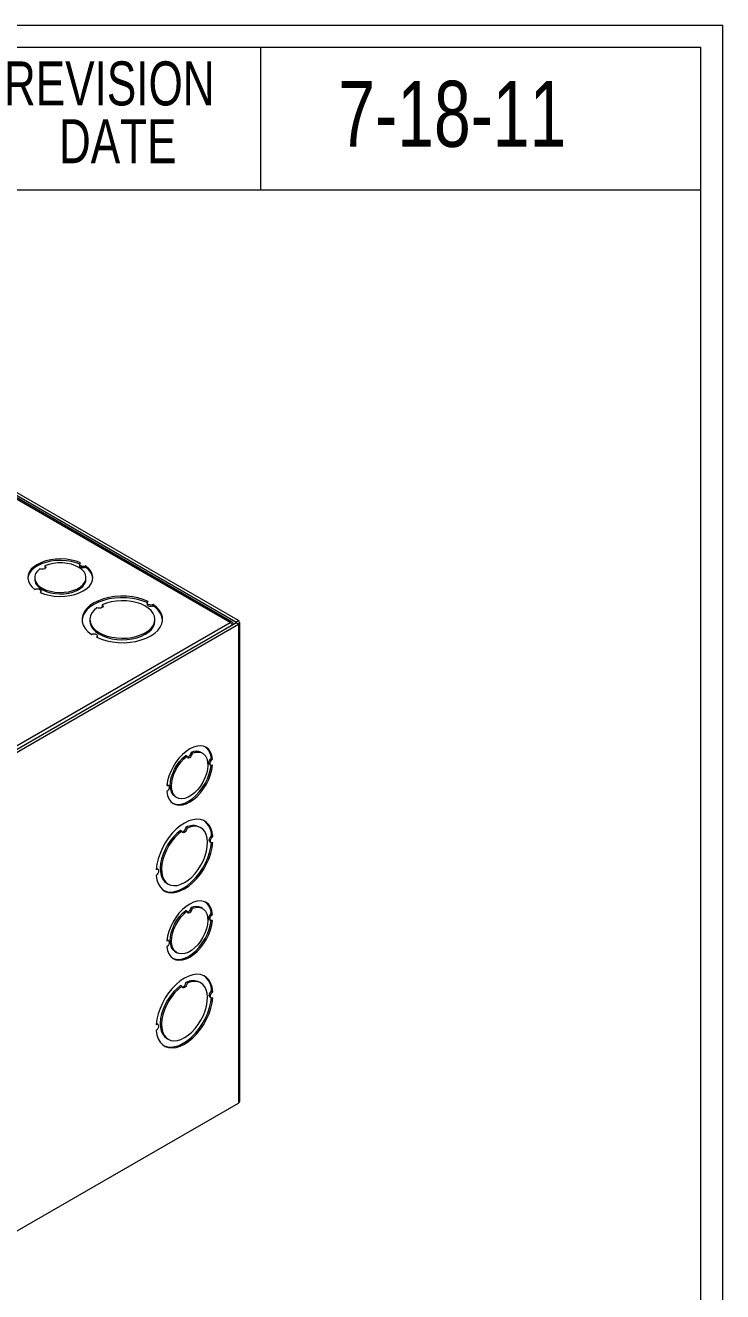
# Model space of a CAD drawing. Header units: inches. Extents: x 0.9 to 58.6, y 0.9 to 37.7.
# Drawn here: x 51.69 to 58.63, y 25.09 to 37.68 of the extents above; entities that cross this region are included whole.
import ezdxf

# ---------------------------------------------------------------- set-up
doc = ezdxf.new("R2010")
doc.units = ezdxf.units.IN
doc.header["$LTSCALE"] = 3.5
doc.header["$MEASUREMENT"] = 0
doc.styles.add('SLDTEXTSTYLE0', font='TXT', dxfattribs={"width": 0.75})

# ---------------------------------------------------------------- blocks, each defined once
blk = doc.blocks.new('SW_NOTE_3')
at = {"color": 0, "linetype": 'Continuous', "lineweight": 0, "ltscale": 3.5, "char_height": 0.4375, "attachment_point": 1, "style": 'SLDTEXTSTYLE0'}
for s, insert in [('REVISION', (0, 0.564)), ('DATE', (0.547, -0.011))]:
    blk.add_mtext(s, dxfattribs=dict(at, insert=insert))

msp = doc.modelspace()

# ---------------------------------------------------------------- linework, layer by layer
at = {"color": 7, "linetype": 'Continuous', "lineweight": 0, "ltscale": 3.5}
for p, q in [((0.8794, 37.6848), (58.6294, 37.6848)), ((58.6294, 0.9348), (58.6294, 37.6848)), ((1.0964, 37.4678), (58.4124, 37.4678)), ((54.0374, 36.0468), (54.0374, 37.4678)), ((58.4124, 1.1518), (58.4124, 37.4678)), ((1.0964, 36.0468), (58.4124, 36.0468))]:
    msp.add_line(p, q, dxfattribs=at)
at = {"color": 7, "linetype": 'Continuous', "lineweight": 15, "ltscale": 3.5}
for p, q in [((53.7294, 31.745), (49.7193, 34.06)), ((53.7868, 31.7486), (49.7255, 34.0931)), ((53.7519, 31.7473), (49.7418, 34.0623)), ((53.8124, 31.7634), (49.7511, 34.1079)), ((51.8887, 32.3083), (51.8887, 32.2935)), ((51.8887, 32.2935), (51.8953, 32.2871)), ((52.2338, 32.3224), (52.2338, 32.3076)), ((52.2946, 32.2919), (52.2946, 32.3067)), ((51.7864, 32.1903), (51.7864, 32.1756)), ((52.2968, 32.1756), (52.2968, 32.1903)), ((51.8493, 32.0435), (51.8489, 32.0403)), ((51.8493, 32.0435), (51.8493, 32.0583)), ((52.4567, 31.9209), (52.4567, 31.9061)), ((52.4567, 31.9061), (52.4637, 31.8995)), ((52.9054, 31.9385), (52.9054, 31.9237)), ((52.9664, 31.9082), (52.9664, 31.923)), ((51.3692, 30.3825), (53.7294, 31.745)), ((52.3348, 31.7748), (52.3348, 31.76)), ((52.9817, 31.76), (52.9817, 31.7748)), ((53.7868, 31.7486), (53.8124, 31.7634)), ((53.8255, 26.9819), (53.8255, 31.745)), ((51.3754, 30.3494), (53.7868, 31.7415)), ((51.401, 30.3347), (53.8124, 31.7267)), ((53.8124, 31.7267), (53.7868, 31.7415)), ((53.8124, 31.7267), (53.8124, 26.9635)), ((52.4111, 31.5963), (52.4106, 31.5927)), ((52.4111, 31.5963), (52.4111, 31.6111)), ((53.3028, 30.4147), (53.29, 30.4221)), ((53.3542, 30.4444), (53.3414, 30.4517)), ((53.4561, 30.4443), (53.4433, 30.4517)), ((53.543, 30.3916), (53.5558, 30.3842)), ((53.5262, 30.3311), (53.539, 30.3237)), ((53.1023, 30.1314), (53.1052, 30.1302)), ((53.118, 30.1228), (53.1052, 30.1302)), ((53.1881, 30.0096), (53.2009, 30.0022)), ((53.2512, 29.6694), (53.2384, 29.6768)), ((53.3027, 29.6992), (53.2899, 29.7065)), ((53.4387, 29.702), (53.4259, 29.7094)), ((53.5466, 29.622), (53.5594, 29.6146)), ((53.5295, 29.5614), (53.5423, 29.554)), ((52.9954, 29.2985), (52.9988, 29.2971)), ((53.0116, 29.2897), (52.9988, 29.2971)), ((53.1025, 29.1491), (53.1152, 29.1417)), ((53.3028, 28.8714), (53.29, 28.8788)), ((53.3542, 28.9011), (53.3414, 28.9085)), ((53.4561, 28.901), (53.4433, 28.9084)), ((53.543, 28.8483), (53.5558, 28.8409)), ((53.5262, 28.7878), (53.539, 28.7805)), ((53.1023, 28.5881), (53.1052, 28.5869)), ((53.118, 28.5795), (53.1052, 28.5869)), ((53.1881, 28.4664), (53.2009, 28.459)), ((53.2512, 28.1262), (53.2384, 28.1336)), ((53.3027, 28.1559), (53.2899, 28.1633)), ((53.4387, 28.1587), (53.4259, 28.1661)), ((53.5295, 28.0181), (53.5423, 28.0107)), ((53.5466, 28.0788), (53.5594, 28.0714)), ((52.9954, 27.7552), (52.9988, 27.7539)), ((53.0116, 27.7465), (52.9988, 27.7539)), ((53.1025, 27.6059), (53.1152, 27.5985)), ((51.401, 25.5715), (53.8124, 26.9635))]:
    msp.add_line(p, q, dxfattribs=at)
at = {"color": 8, "linetype": 'Continuous', "lineweight": 15, "ltscale": 3.5}
msp.add_line((53.7868, 31.7486), (53.7868, 31.7415), dxfattribs=at)
at = {"color": 7, "linetype": 'Continuous', "lineweight": 15, "ltscale": 3.5, "flags": 128}
for points in [[(52.2431, 32.3364), (52.1997, 32.3532), (52.1521, 32.3658), (52.1016, 32.3738), (52.0495, 32.377), (51.9973, 32.3753), (51.9462, 32.3687), (51.8976, 32.3575), (51.8528, 32.3419), (51.8129, 32.3224), (51.779, 32.2993), (51.7519, 32.2735), (51.7325, 32.2454), (51.7212, 32.2159), (51.7182, 32.1857), (51.7237, 32.1557), (51.7376, 32.1265), (51.7594, 32.0991), (51.7886, 32.074)], [(52.2343, 32.3255), (52.1997, 32.3385), (52.1521, 32.3511), (52.1016, 32.359), (52.0495, 32.3622), (51.9973, 32.3605), (51.9462, 32.354), (51.8976, 32.3428), (51.8528, 32.3272), (51.8129, 32.3076), (51.779, 32.2846), (51.7519, 32.2587), (51.7325, 32.2306), (51.7212, 32.2011), (51.7184, 32.1829)], [(51.8373, 32.2786), (51.813, 32.2558), (51.7962, 32.2309), (51.7876, 32.2046), (51.7873, 32.1779), (51.7954, 32.1516), (51.8116, 32.1265), (51.8353, 32.1036), (51.8659, 32.0835), (51.9022, 32.0669), (51.9432, 32.0544), (51.9874, 32.0464), (52.0333, 32.0431), (52.0796, 32.0446), (52.1245, 32.051), (52.1668, 32.0619), (52.2049, 32.0771), (52.2377, 32.096), (52.264, 32.118), (52.2829, 32.1424), (52.294, 32.1684), (52.2967, 32.1951), (52.291, 32.2216), (52.2771, 32.2471), (52.2554, 32.2708), (52.2267, 32.2917), (52.1919, 32.3094), (52.1521, 32.3231), (52.1087, 32.3325), (52.0631, 32.3371), (52.0168, 32.337), (51.9713, 32.332), (51.9281, 32.3223), (51.8887, 32.3083)], [(51.8887, 32.3083), (51.8955, 32.3015), (51.8976, 32.2937), (51.8946, 32.2861), (51.8869, 32.2796), (51.8757, 32.2752), (51.8624, 32.2735), (51.849, 32.2746), (51.8373, 32.2786)], [(51.8401, 32.0443), (51.8835, 32.0274), (51.9311, 32.0148), (51.9816, 32.0068), (52.0336, 32.0036), (52.0859, 32.0054), (52.137, 32.0119), (52.1856, 32.0231), (52.2304, 32.0387), (52.2703, 32.0583), (52.3042, 32.0813), (52.3312, 32.1072), (52.3507, 32.1352), (52.362, 32.1647), (52.3649, 32.1949), (52.3594, 32.225), (52.3456, 32.2541), (52.3238, 32.2816), (52.2946, 32.3067)], [(52.2946, 32.2919), (52.2828, 32.2878), (52.2693, 32.2866), (52.2559, 32.2883), (52.2445, 32.2927), (52.2368, 32.2993), (52.2339, 32.307), (52.2338, 32.3076)], [(52.2946, 32.3067), (52.2828, 32.3026), (52.2693, 32.3013), (52.2559, 32.303), (52.2445, 32.3075), (52.2368, 32.314), (52.2339, 32.3218), (52.2361, 32.3296), (52.2431, 32.3364)], [(51.7864, 32.1756), (51.7873, 32.1631), (51.7954, 32.1368), (51.8116, 32.1117), (51.8353, 32.0888), (51.8659, 32.0687), (51.9022, 32.0521), (51.9432, 32.0396), (51.9874, 32.0316), (52.0333, 32.0283), (52.0796, 32.0299), (52.1245, 32.0362), (52.1668, 32.0472), (52.2049, 32.0624), (52.2377, 32.0813), (52.264, 32.1033), (52.2829, 32.1277), (52.294, 32.1536), (52.2968, 32.1756)], [(51.7886, 32.074), (51.8004, 32.0781), (51.8139, 32.0793), (51.8273, 32.0776), (51.8386, 32.0732), (51.8463, 32.0666), (51.8493, 32.0589), (51.8471, 32.0511), (51.8401, 32.0443)], [(52.9149, 31.9527), (52.8667, 31.9726), (52.8139, 31.9882), (52.7577, 31.9991), (52.6993, 32.0051), (52.64, 32.0061), (52.5811, 32.002), (52.524, 31.993), (52.4697, 31.9791), (52.4196, 31.9609), (52.3747, 31.9385), (52.3359, 31.9126), (52.3043, 31.8836), (52.2804, 31.8523), (52.2647, 31.8193), (52.2576, 31.7853), (52.2593, 31.7511), (52.2697, 31.7174), (52.2886, 31.685), (52.3156, 31.6545), (52.3501, 31.6266)], [(52.9059, 31.9421), (52.8667, 31.9578), (52.8139, 31.9734), (52.7577, 31.9843), (52.6993, 31.9903), (52.64, 31.9913), (52.5811, 31.9872), (52.524, 31.9782), (52.4697, 31.9644), (52.4196, 31.9461), (52.3747, 31.9237), (52.3359, 31.8978), (52.3043, 31.8689), (52.2804, 31.8376), (52.2647, 31.8045), (52.2576, 31.7706), (52.2574, 31.7674)], [(52.4052, 31.8911), (52.3765, 31.8665), (52.3548, 31.8395), (52.3409, 31.8109), (52.335, 31.7813), (52.3373, 31.7516), (52.3477, 31.7225), (52.366, 31.6947), (52.3918, 31.669), (52.4243, 31.6459), (52.4627, 31.6261), (52.506, 31.61), (52.5533, 31.5982), (52.6032, 31.5908), (52.6545, 31.5881), (52.7059, 31.5901), (52.756, 31.5968), (52.8037, 31.608), (52.8478, 31.6235), (52.887, 31.6428), (52.9204, 31.6654), (52.9471, 31.6908), (52.9666, 31.7183), (52.9782, 31.7473), (52.9817, 31.777), (52.977, 31.8066), (52.9642, 31.8354), (52.9437, 31.8627), (52.9159, 31.8877), (52.8816, 31.9099), (52.8416, 31.9286), (52.797, 31.9435), (52.7488, 31.9541), (52.6984, 31.9601), (52.6469, 31.9614), (52.5958, 31.958), (52.5462, 31.95), (52.4994, 31.9375), (52.4567, 31.9209)], [(52.4016, 31.5969), (52.4498, 31.577), (52.5026, 31.5614), (52.5588, 31.5505), (52.6172, 31.5445), (52.6765, 31.5435), (52.7353, 31.5476), (52.7925, 31.5567), (52.8468, 31.5705), (52.8969, 31.5887), (52.9418, 31.6111), (52.9805, 31.637), (53.0122, 31.666), (53.0361, 31.6973), (53.0518, 31.7303), (53.0589, 31.7643), (53.0572, 31.7985), (53.0468, 31.8322), (53.0279, 31.8646), (53.0009, 31.8951), (52.9664, 31.923)], [(52.4567, 31.9209), (52.4638, 31.9141), (52.466, 31.9062), (52.463, 31.8985), (52.4553, 31.892), (52.4439, 31.8875), (52.4305, 31.8858), (52.417, 31.8871), (52.4052, 31.8911)], [(52.9664, 31.923), (52.9546, 31.9188), (52.941, 31.9175), (52.9275, 31.9192), (52.916, 31.9236), (52.9083, 31.9302), (52.9054, 31.938), (52.9077, 31.9459), (52.9149, 31.9527)], [(52.9664, 31.9082), (52.9546, 31.904), (52.941, 31.9027), (52.9275, 31.9044), (52.916, 31.9089), (52.9083, 31.9155), (52.9054, 31.9233), (52.9054, 31.9237)], [(52.3348, 31.76), (52.3373, 31.7369), (52.3477, 31.7077), (52.366, 31.68), (52.3918, 31.6542), (52.4243, 31.6311), (52.4627, 31.6113), (52.506, 31.5953), (52.5533, 31.5834), (52.6032, 31.576), (52.6545, 31.5733), (52.7059, 31.5753), (52.756, 31.582), (52.8037, 31.5933), (52.8478, 31.6087), (52.887, 31.628), (52.9204, 31.6506), (52.9471, 31.676), (52.9666, 31.7036), (52.9782, 31.7325), (52.9817, 31.76)], [(52.3501, 31.6266), (52.3619, 31.6308), (52.3755, 31.6321), (52.389, 31.6304), (52.4004, 31.626), (52.4082, 31.6194), (52.4111, 31.6116), (52.4088, 31.6037), (52.4016, 31.5969)], [(53.5558, 30.3842), (53.5487, 30.422), (53.5358, 30.4546), (53.5174, 30.4812), (53.4942, 30.501), (53.4666, 30.5135), (53.4354, 30.5185), (53.4013, 30.5157), (53.3654, 30.5052), (53.3285, 30.4874), (53.2916, 30.4626), (53.2557, 30.4316), (53.2217, 30.3951), (53.1905, 30.3541), (53.1629, 30.3097), (53.1396, 30.2631), (53.1213, 30.2153), (53.1084, 30.1678), (53.1013, 30.1218)], [(53.1881, 30.0096), (53.1841, 30.0121), (53.1639, 30.0303), (53.1488, 30.0551), (53.1392, 30.0857), (53.1353, 30.1211), (53.1375, 30.16), (53.1454, 30.2013), (53.159, 30.2436), (53.1778, 30.2854), (53.2011, 30.3254), (53.2282, 30.3623), (53.2582, 30.3949), (53.29, 30.4221)], [(53.3542, 30.4444), (53.3861, 30.454), (53.4161, 30.456), (53.4431, 30.4504), (53.4664, 30.4373), (53.4852, 30.4171), (53.4988, 30.3905), (53.5068, 30.3585), (53.5089, 30.322), (53.5051, 30.2822), (53.4955, 30.2405), (53.4803, 30.1982), (53.4602, 30.1568), (53.4357, 30.1175), (53.4077, 30.0817), (53.3771, 30.0506), (53.3449, 30.0252), (53.3121, 30.0063), (53.2799, 29.9945), (53.2493, 29.9903), (53.2213, 29.9937), (53.1968, 30.0047), (53.1767, 30.0229), (53.1616, 30.0478), (53.1519, 30.0783), (53.1481, 30.1137), (53.1502, 30.1527), (53.1582, 30.1939), (53.1718, 30.2362), (53.1906, 30.278), (53.2139, 30.3181), (53.241, 30.355), (53.2709, 30.3875), (53.3028, 30.4147)], [(53.3028, 30.4147), (53.3053, 30.4054), (53.311, 30.3997), (53.3191, 30.3985), (53.3285, 30.4019), (53.338, 30.4094), (53.3461, 30.42), (53.3518, 30.4322), (53.3542, 30.4444)], [(53.5262, 30.3311), (53.5257, 30.3314), (53.5205, 30.3378), (53.5187, 30.3478), (53.5205, 30.3599), (53.5257, 30.3723), (53.5336, 30.3834), (53.543, 30.3916)], [(53.5558, 30.3247), (53.5464, 30.322), (53.5385, 30.324), (53.5333, 30.3305), (53.5315, 30.3404), (53.5333, 30.3525), (53.5385, 30.3649), (53.5464, 30.376), (53.5558, 30.3842)], [(53.1013, 30.0623), (53.1084, 30.0245), (53.1213, 29.9919), (53.1396, 29.9653), (53.1629, 29.9455), (53.1905, 29.933), (53.2217, 29.9281), (53.2557, 29.9308), (53.2916, 29.9413), (53.3285, 29.9591), (53.3654, 29.9839), (53.4013, 30.0149), (53.4354, 30.0514), (53.4666, 30.0924), (53.4942, 30.1368), (53.5174, 30.1835), (53.5358, 30.2312), (53.5487, 30.2787), (53.5558, 30.3247)], [(53.1605, 29.947), (53.1777, 29.9404), (53.2089, 29.9354), (53.2429, 29.9382), (53.2788, 29.9487), (53.3157, 29.9665), (53.3526, 29.9913), (53.3885, 30.0223), (53.4226, 30.0588), (53.4538, 30.0998), (53.4814, 30.1442), (53.5047, 30.1908), (53.523, 30.2386), (53.5359, 30.2861), (53.542, 30.3225)], [(53.1013, 30.1218), (53.1107, 30.1245), (53.1185, 30.1225), (53.1238, 30.1161), (53.1256, 30.1061), (53.1238, 30.094), (53.1185, 30.0816), (53.1107, 30.0705), (53.1013, 30.0623)], [(53.5594, 29.6146), (53.5525, 29.6584), (53.5396, 29.697), (53.5209, 29.7296), (53.4969, 29.7555), (53.4682, 29.7741), (53.4352, 29.785), (53.3988, 29.7879), (53.3597, 29.7828), (53.3188, 29.7699), (53.277, 29.7493), (53.2351, 29.7216), (53.1942, 29.6873), (53.1552, 29.6473), (53.1187, 29.6023), (53.0858, 29.5533), (53.057, 29.5015), (53.033, 29.4479), (53.0143, 29.3938), (53.0014, 29.3403), (52.9946, 29.2886)], [(53.2384, 29.6768), (53.2027, 29.6481), (53.1685, 29.6139), (53.1367, 29.575), (53.1082, 29.5324), (53.0836, 29.4872), (53.0636, 29.4405), (53.0487, 29.3935), (53.0393, 29.3474), (53.0355, 29.3034), (53.0376, 29.2626), (53.0454, 29.226), (53.0587, 29.1946), (53.0773, 29.1691), (53.1006, 29.1502), (53.1025, 29.1491)], [(53.2512, 29.6694), (53.2155, 29.6408), (53.1813, 29.6065), (53.1495, 29.5676), (53.121, 29.525), (53.0964, 29.4798), (53.0764, 29.4331), (53.0615, 29.3861), (53.052, 29.34), (53.0483, 29.296), (53.0504, 29.2552), (53.0582, 29.2186), (53.0715, 29.1872), (53.0901, 29.1617), (53.1134, 29.1428), (53.1408, 29.131), (53.1717, 29.1266), (53.2053, 29.1297), (53.2407, 29.1401), (53.277, 29.1577), (53.3133, 29.1821), (53.3487, 29.2124), (53.3822, 29.2481), (53.4131, 29.2882), (53.4406, 29.3317), (53.4639, 29.3775), (53.4824, 29.4244), (53.4958, 29.4713), (53.5036, 29.5168), (53.5056, 29.56), (53.5019, 29.5997), (53.4924, 29.6349), (53.4775, 29.6646), (53.4575, 29.6882), (53.4329, 29.7051), (53.4044, 29.7148), (53.3726, 29.717), (53.3384, 29.7118), (53.3027, 29.6992)], [(53.3027, 29.6992), (53.3003, 29.6869), (53.2947, 29.6746), (53.2865, 29.6638), (53.277, 29.6562), (53.2674, 29.6528), (53.2593, 29.6541), (53.2536, 29.6599), (53.2512, 29.6694)], [(53.5295, 29.5614), (53.5291, 29.5616), (53.5238, 29.5681), (53.522, 29.5781), (53.5238, 29.5902), (53.5291, 29.6028), (53.5371, 29.6139), (53.5466, 29.622)], [(53.5594, 29.5552), (53.5499, 29.5523), (53.5419, 29.5542), (53.5366, 29.5607), (53.5348, 29.5707), (53.5366, 29.5828), (53.5419, 29.5954), (53.5499, 29.6065), (53.5594, 29.6146)], [(52.9946, 29.2291), (53.0014, 29.1853), (53.0143, 29.1467), (53.033, 29.1141), (53.057, 29.0882), (53.0858, 29.0696), (53.1187, 29.0588), (53.1552, 29.0558), (53.1942, 29.0609), (53.2351, 29.0738), (53.277, 29.0944), (53.3188, 29.1221), (53.3597, 29.1564), (53.3988, 29.1965), (53.4352, 29.2415), (53.4682, 29.2904), (53.4969, 29.3422), (53.5209, 29.3958), (53.5396, 29.4499), (53.5525, 29.5034), (53.5594, 29.5552)], [(53.0702, 29.0784), (53.073, 29.077), (53.1059, 29.0661), (53.1424, 29.0632), (53.1815, 29.0683), (53.2224, 29.0812), (53.2642, 29.1018), (53.306, 29.1295), (53.3469, 29.1638), (53.386, 29.2038), (53.4224, 29.2488), (53.4554, 29.2978), (53.4842, 29.3496), (53.5081, 29.4032), (53.5268, 29.4573), (53.5397, 29.5108), (53.5457, 29.5527)], [(52.9946, 29.2886), (53.0041, 29.2914), (53.012, 29.2895), (53.0173, 29.283), (53.0192, 29.273), (53.0173, 29.2609), (53.012, 29.2483), (53.0041, 29.2372), (52.9946, 29.2291)], [(53.5558, 28.8409), (53.5487, 28.8787), (53.5358, 28.9114), (53.5174, 28.9379), (53.4942, 28.9577), (53.4666, 28.9703), (53.4354, 28.9752), (53.4013, 28.9724), (53.3654, 28.962), (53.3285, 28.9441), (53.2916, 28.9194), (53.2557, 28.8883), (53.2217, 28.8519), (53.1905, 28.8109), (53.1629, 28.7665), (53.1396, 28.7198), (53.1213, 28.6721), (53.1084, 28.6246), (53.1013, 28.5785)], [(53.1881, 28.4664), (53.1841, 28.4689), (53.1639, 28.4871), (53.1488, 28.5119), (53.1392, 28.5425), (53.1353, 28.5778), (53.1375, 28.6168), (53.1454, 28.6581), (53.159, 28.7003), (53.1778, 28.7421), (53.2011, 28.7822), (53.2282, 28.8191), (53.2582, 28.8516), (53.29, 28.8788)], [(53.3542, 28.9011), (53.3861, 28.9107), (53.4161, 28.9128), (53.4431, 28.9071), (53.4664, 28.894), (53.4852, 28.8738), (53.4988, 28.8473), (53.5068, 28.8152), (53.5089, 28.7787), (53.5051, 28.7389), (53.4955, 28.6972), (53.4803, 28.655), (53.4602, 28.6135), (53.4357, 28.5742), (53.4077, 28.5385), (53.3771, 28.5074), (53.3449, 28.4819), (53.3121, 28.463), (53.2799, 28.4513), (53.2493, 28.447), (53.2213, 28.4505), (53.1968, 28.4615), (53.1767, 28.4797), (53.1616, 28.5045), (53.1519, 28.5351), (53.1481, 28.5704), (53.1502, 28.6094), (53.1582, 28.6507), (53.1718, 28.6929), (53.1906, 28.7348), (53.2139, 28.7748), (53.241, 28.8117), (53.2709, 28.8443), (53.3028, 28.8714)], [(53.3028, 28.8714), (53.3053, 28.8621), (53.311, 28.8565), (53.3191, 28.8552), (53.3285, 28.8586), (53.338, 28.8661), (53.3461, 28.8767), (53.3518, 28.889), (53.3542, 28.9011)], [(53.5262, 28.7878), (53.5257, 28.7882), (53.5205, 28.7946), (53.5187, 28.8045), (53.5205, 28.8166), (53.5257, 28.829), (53.5336, 28.8401), (53.543, 28.8483)], [(53.1013, 28.5191), (53.1084, 28.4812), (53.1213, 28.4486), (53.1396, 28.4221), (53.1629, 28.4023), (53.1905, 28.3897), (53.2217, 28.3848), (53.2557, 28.3876), (53.2916, 28.398), (53.3285, 28.4159), (53.3654, 28.4406), (53.4013, 28.4717), (53.4354, 28.5081), (53.4666, 28.5491), (53.4942, 28.5935), (53.5174, 28.6402), (53.5358, 28.6879), (53.5487, 28.7354), (53.5558, 28.7815)], [(53.1605, 28.4038), (53.1777, 28.3971), (53.2089, 28.3922), (53.2429, 28.395), (53.2788, 28.4054), (53.3157, 28.4233), (53.3526, 28.448), (53.3885, 28.479), (53.4226, 28.5155), (53.4538, 28.5565), (53.4814, 28.6009), (53.5047, 28.6476), (53.523, 28.6953), (53.5359, 28.7428), (53.542, 28.7792)], [(53.5558, 28.7815), (53.5464, 28.7788), (53.5385, 28.7808), (53.5333, 28.7872), (53.5315, 28.7972), (53.5333, 28.8092), (53.5385, 28.8217), (53.5464, 28.8328), (53.5558, 28.8409)], [(53.1013, 28.5785), (53.1107, 28.5812), (53.1185, 28.5792), (53.1238, 28.5728), (53.1256, 28.5628), (53.1238, 28.5508), (53.1185, 28.5383), (53.1107, 28.5272), (53.1013, 28.5191)], [(53.5594, 28.0714), (53.5525, 28.1152), (53.5396, 28.1538), (53.5209, 28.1864), (53.4969, 28.2122), (53.4682, 28.2308), (53.4352, 28.2417), (53.3988, 28.2446), (53.3597, 28.2396), (53.3188, 28.2266), (53.277, 28.2061), (53.2351, 28.1784), (53.1942, 28.1441), (53.1552, 28.104), (53.1187, 28.059), (53.0858, 28.0101), (53.057, 27.9582), (53.033, 27.9047), (53.0143, 27.8506), (53.0014, 27.797), (52.9946, 27.7453)], [(53.2384, 28.1336), (53.2027, 28.1049), (53.1685, 28.0706), (53.1367, 28.0317), (53.1082, 27.9891), (53.0836, 27.9439), (53.0636, 27.8972), (53.0487, 27.8502), (53.0393, 27.8041), (53.0355, 27.7601), (53.0376, 27.7193), (53.0454, 27.6828), (53.0587, 27.6513), (53.0773, 27.6258), (53.1006, 27.607), (53.1025, 27.6059)], [(53.2512, 28.1262), (53.2155, 28.0975), (53.1813, 28.0633), (53.1495, 28.0243), (53.121, 27.9817), (53.0964, 27.9365), (53.0764, 27.8898), (53.0615, 27.8428), (53.052, 27.7968), (53.0483, 27.7528), (53.0504, 27.712), (53.0582, 27.6754), (53.0715, 27.6439), (53.0901, 27.6185), (53.1134, 27.5996), (53.1408, 27.5878), (53.1717, 27.5834), (53.2053, 27.5864), (53.2407, 27.5969), (53.277, 27.6145), (53.3133, 27.6388), (53.3487, 27.6692), (53.3822, 27.7049), (53.4131, 27.745), (53.4406, 27.7885), (53.4639, 27.8343), (53.4824, 27.8812), (53.4958, 27.928), (53.5036, 27.9736), (53.5056, 28.0168), (53.5019, 28.0564), (53.4924, 28.0916), (53.4775, 28.1214), (53.4575, 28.145), (53.4329, 28.1618), (53.4044, 28.1715), (53.3726, 28.1737), (53.3384, 28.1685), (53.3027, 28.1559)], [(53.3027, 28.1559), (53.3003, 28.1437), (53.2947, 28.1313), (53.2865, 28.1206), (53.277, 28.1129), (53.2674, 28.1096), (53.2593, 28.1109), (53.2536, 28.1167), (53.2512, 28.1262)], [(52.9946, 27.6858), (53.0014, 27.642), (53.0143, 27.6034), (53.033, 27.5708), (53.057, 27.545), (53.0858, 27.5264), (53.1187, 27.5155), (53.1552, 27.5126), (53.1942, 27.5176), (53.2351, 27.5306), (53.277, 27.5511), (53.3188, 27.5789), (53.3597, 27.6131), (53.3988, 27.6532), (53.4352, 27.6982), (53.4682, 27.7471), (53.4969, 27.799), (53.5209, 27.8525), (53.5396, 27.9066), (53.5525, 27.9602), (53.5594, 28.0119)], [(53.0702, 27.5351), (53.073, 27.5338), (53.1059, 27.5229), (53.1424, 27.5199), (53.1815, 27.525), (53.2224, 27.538), (53.2642, 27.5585), (53.306, 27.5862), (53.3469, 27.6205), (53.386, 27.6606), (53.4224, 27.7056), (53.4554, 27.7545), (53.4842, 27.8063), (53.5081, 27.8599), (53.5268, 27.914), (53.5397, 27.9675), (53.5457, 28.0094)], [(53.5295, 28.0181), (53.5291, 28.0184), (53.5238, 28.0248), (53.522, 28.0348), (53.5238, 28.047), (53.5291, 28.0595), (53.5371, 28.0706), (53.5466, 28.0788)], [(53.5594, 28.0119), (53.5499, 28.009), (53.5419, 28.011), (53.5366, 28.0174), (53.5348, 28.0274), (53.5366, 28.0396), (53.5419, 28.0521), (53.5499, 28.0632), (53.5594, 28.0714)], [(52.9946, 27.7453), (53.0041, 27.7482), (53.012, 27.7462), (53.0173, 27.7398), (53.0192, 27.7298), (53.0173, 27.7176), (53.012, 27.7051), (53.0041, 27.694), (52.9946, 27.6858)]]:
    msp.add_lwpolyline(points, dxfattribs=at)
at = {"color": 7, "linetype": 'Continuous', "lineweight": 15, "ltscale": 12.25}
for centre, radius, start, end in [((52.214, 32.1628), 0.1522, 7.58697, 57.99967), ((52.8694, 31.7434), 0.1912, 7.20791, 59.50661), ((53.7418, 31.7298), 0.0196, 350.78585, 129.20304), ((53.6923, 31.6873), 0.0686, 29.68758, 57.21056), ((53.7854, 31.745), 0.00382, 290.78602, 69.21601), ((53.8054, 31.745), 0.0196, 290.78367, 69.21669), ((53.3909, 30.3862), 0.1522, 2.00405, 52.41746), ((53.2943, 30.4517), 0.0471, 283.18417, 0.09423), ((53.3923, 30.3509), 0.1129, 63.13417, 116.77224), ((53.3595, 29.6225), 0.1871, 359.86541, 53.4282), ((53.2428, 29.706), 0.0471, 283.14978, 0.64868), ((53.3606, 29.5771), 0.1475, 63.74178, 118.64512), ((53.2943, 28.9084), 0.0471, 283.18421, 0.09419), ((53.3923, 28.8077), 0.1129, 63.13412, 116.77235), ((53.3909, 28.843), 0.1522, 2.00403, 52.41746), ((53.3595, 28.0792), 0.1871, 359.8654, 53.42823), ((53.2428, 28.1627), 0.0471, 283.14888, 0.64959), ((53.3606, 28.0338), 0.1475, 63.74195, 118.64495), ((53.803, 26.9841), 0.0226, 294.37459, 354.30572)]:
    msp.add_arc(centre, radius, start, end, dxfattribs=at)

# ---------------------------------------------------------------- block references
at = {"color": 7, "linetype": 'Continuous', "lineweight": 0, "ltscale": 3.5}
msp.add_blockref('SW_NOTE_3', (51.4802, 36.7618), dxfattribs=at)

# ---------------------------------------------------------------- texts
at = {"color": 7, "linetype": 'Continuous', "lineweight": 0, "ltscale": 3.5, "insert": (54.8064, 37.1326), "char_height": 0.65625, "attachment_point": 1, "style": 'SLDTEXTSTYLE0'}
msp.add_mtext('7-18-11', dxfattribs=at)

doc.saveas('drawing.dxf')
